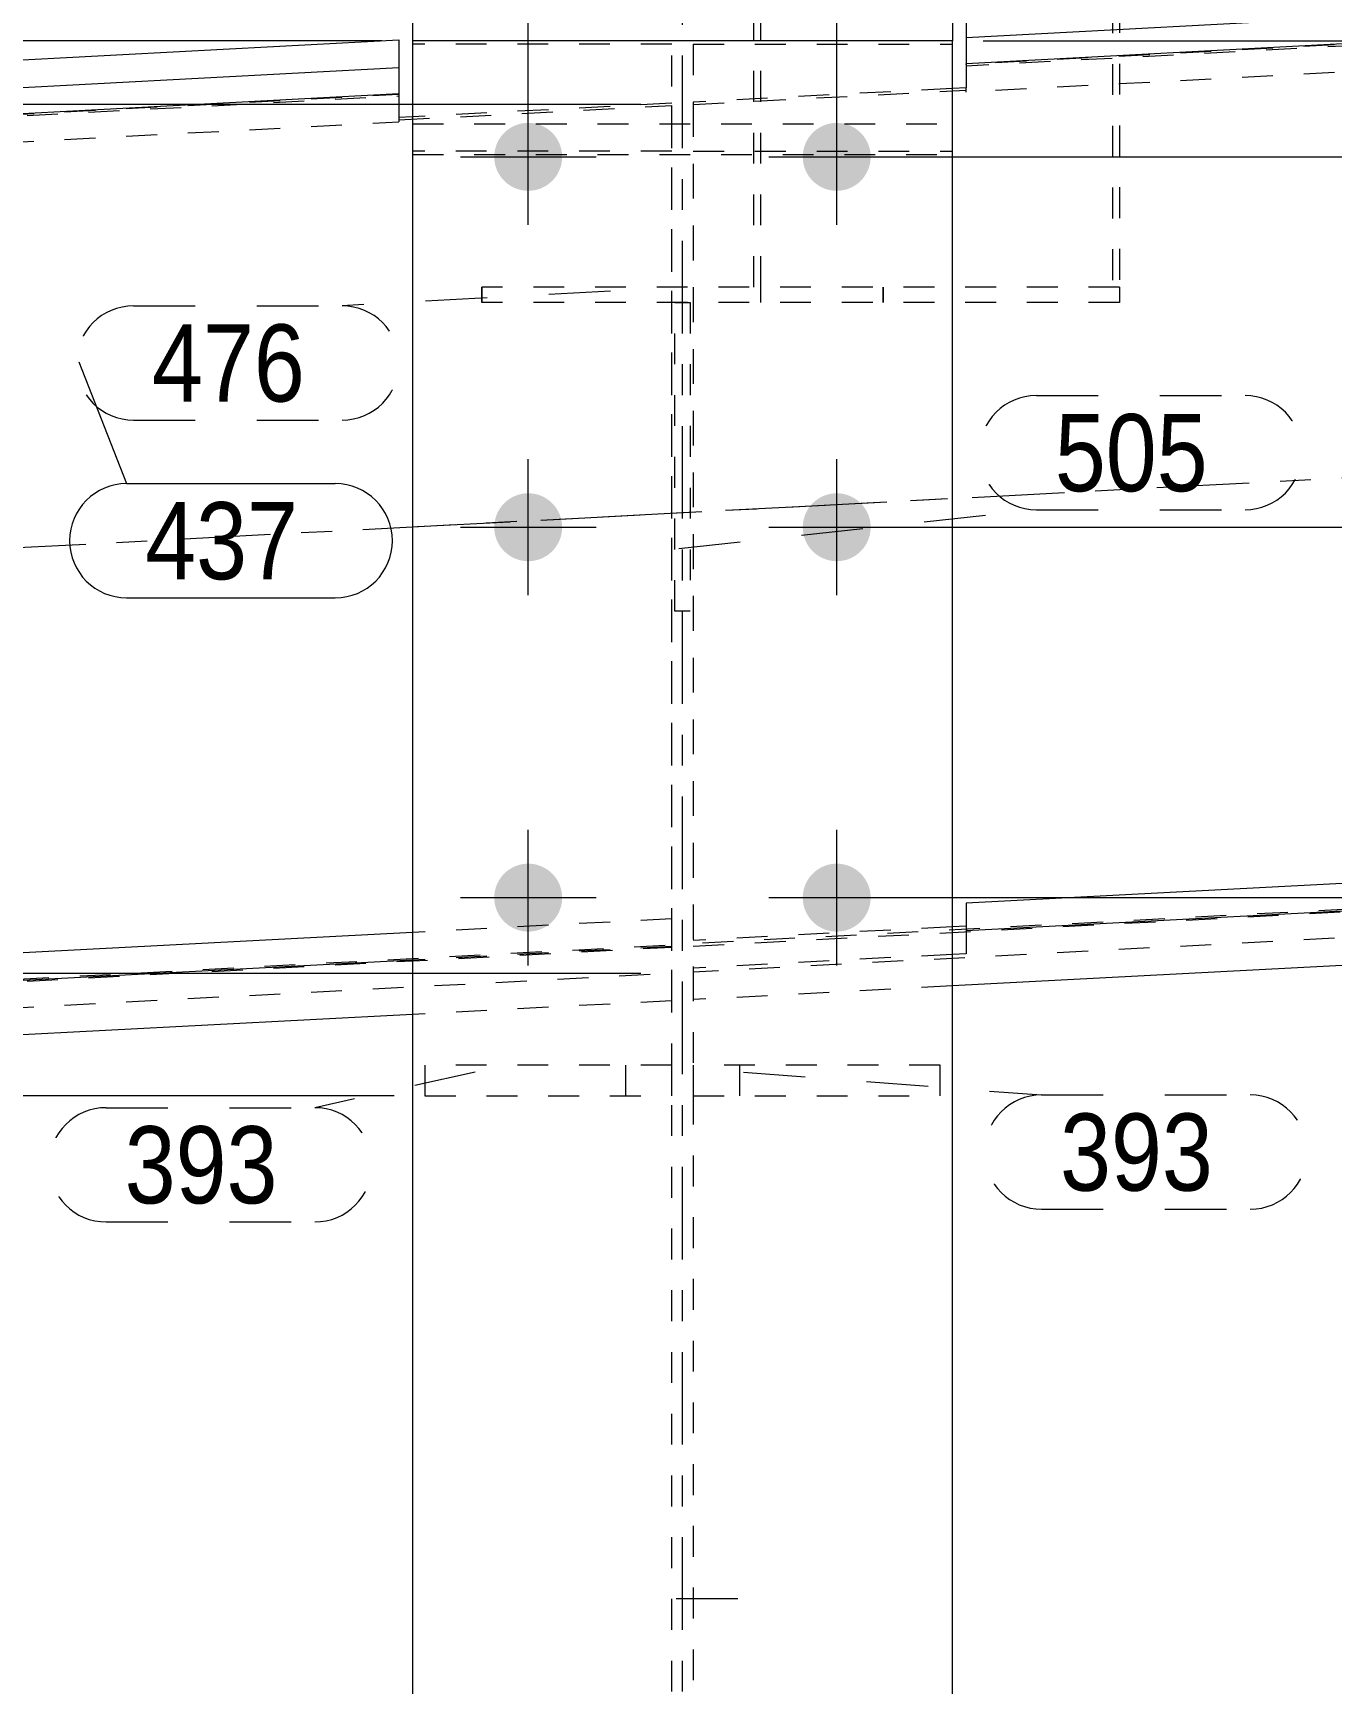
# Model space of a CAD drawing. Header units: millimetres. Extents: x 2 to 825, y 1 to 579.
# Drawn here: x 59.2 to 101.4, y 439.6 to 493.1 of the extents above; entities that cross this region are included whole.
import ezdxf

# ---------------------------------------------------------------- set-up
doc = ezdxf.new("R2010")
doc.units = ezdxf.units.MM
for name, pattern in [('XKITLINE00', [0]), ('XKITLINE01', [4, 1, -1, 1, -1]), ('XKITLINE02', [4, 2, -2]), ('XKITLINE03', [6, 3, -1, 1, -1])]:
    doc.linetypes.add(name, pattern=pattern)
for name, color, linetype, lineweight in [('Bolt', 3, 'Continuous', 0), ('Dimensions', 7, 'Continuous', 0), ('Part', 2, 'Continuous', 0), ('PartMark', 7, 'Continuous', 0)]:
    doc.layers.add(name, color=color, linetype=linetype, lineweight=lineweight)
doc.styles.add('ARIAL', font='ARIAL.TTF')

# ---------------------------------------------------------------- blocks, each defined once
blk = doc.blocks.new('*A85')
at = {"layer": 'Part', "color": 7, "linetype": 'XKITLINE03', "lineweight": 0}
blk.add_line((80.297, 387.368), (80.297, 501.006), dxfattribs=at)
at = {"layer": 'Part', "color": 2, "linetype": 'XKITLINE00', "lineweight": 0}
for p, q in [((89.047, 492.852), (71.547, 492.852)), ((71.547, 492.852), (71.547, 387.368)), ((89.047, 387.368), (89.047, 492.852))]:
    blk.add_line(p, q, dxfattribs=at)
at = {"layer": 'Part', "color": 7, "linetype": 'XKITLINE01', "lineweight": 0}
for p, q in [((79.947, 492.736), (71.547, 492.736)), ((79.947, 387.368), (79.947, 492.736)), ((80.647, 492.736), (80.647, 387.368)), ((80.647, 492.736), (89.047, 492.736)), ((79.947, 489.277), (71.547, 489.277)), ((71.547, 489.161), (89.047, 489.161)), ((80.647, 489.277), (89.047, 489.277))]:
    blk.add_line(p, q, dxfattribs=at)
blk = doc.blocks.new('*A87')
at = {"layer": 'Part', "color": 2, "linetype": 'XKITLINE00', "lineweight": 0}
for p, q in [((71.547, 493.847), (71.547, 492.852)), ((71.547, 493.847), (89.047, 493.847)), ((89.047, 493.847), (89.047, 492.852)), ((89.047, 492.852), (71.547, 492.852))]:
    blk.add_line(p, q, dxfattribs=at)
at = {"layer": 'Part', "color": 7, "linetype": 'XKITLINE01', "lineweight": 0}
for p, q in [((71.547, 492.852), (71.547, 489.161)), ((89.047, 489.161), (89.047, 492.852)), ((71.547, 490.155), (89.047, 490.155)), ((71.547, 489.161), (89.047, 489.161))]:
    blk.add_line(p, q, dxfattribs=at)
blk = doc.blocks.new('*A88')
at = {"layer": 'Part', "color": 7, "linetype": 'XKITLINE01', "lineweight": 0}
for p, q in [((88.647, 459.664), (80.647, 459.664)), ((80.647, 459.664), (80.647, 458.664)), ((82.147, 459.664), (82.147, 458.664)), ((88.647, 458.664), (88.647, 459.664)), ((80.647, 458.664), (88.647, 458.664))]:
    blk.add_line(p, q, dxfattribs=at)
blk = doc.blocks.new('*A89')
at = {"layer": 'Part', "color": 7, "linetype": 'XKITLINE01', "lineweight": 0}
for p, q in [((79.947, 459.664), (71.947, 459.664)), ((71.947, 459.664), (71.947, 458.664)), ((78.447, 459.664), (78.447, 458.664)), ((79.947, 458.664), (79.947, 459.664)), ((71.947, 458.664), (79.947, 458.664))]:
    blk.add_line(p, q, dxfattribs=at)
blk = doc.blocks.new('*A90')
at = {"layer": 'Part', "color": 7, "linetype": 'XKITLINE01', "lineweight": 0}
for p, q in [((86.797, 504.821), (82.608, 504.821)), ((82.608, 484.871), (82.608, 504.821)), ((82.832, 484.871), (82.832, 504.821)), ((94.24, 494.095), (94.24, 484.871)), ((94.463, 494.107), (94.463, 484.871)), ((94.463, 484.871), (82.608, 484.871))]:
    blk.add_line(p, q, dxfattribs=at)
at = {"layer": 'Part', "color": 2, "linetype": 'XKITLINE00', "lineweight": 0}
for p, q in [((94.463, 504.821), (86.797, 504.821)), ((94.24, 504.821), (94.24, 494.095)), ((94.463, 504.821), (94.463, 494.107))]:
    blk.add_line(p, q, dxfattribs=at)
blk = doc.blocks.new('*A91')
at = {"layer": 'Part', "color": 7, "linetype": 'XKITLINE01', "lineweight": 0}
for p, q in [((80.047, 484.371), (80.547, 484.371)), ((80.047, 474.371), (80.047, 484.371)), ((80.047, 484.371), (80.547, 484.371)), ((80.547, 484.371), (80.547, 474.371)), ((80.547, 474.371), (80.047, 474.371))]:
    blk.add_line(p, q, dxfattribs=at)
blk = doc.blocks.new('*A92')
at = {"layer": 'Part', "color": 7, "linetype": 'XKITLINE01', "lineweight": 0}
for p, q in [((94.463, 484.871), (73.797, 484.871)), ((73.797, 484.871), (73.797, 484.371)), ((73.797, 484.371), (73.797, 484.871)), ((82.832, 484.371), (82.832, 484.871)), ((86.797, 484.871), (86.797, 484.371)), ((86.797, 484.371), (86.797, 484.871)), ((94.463, 484.871), (94.463, 484.371)), ((94.463, 484.371), (73.797, 484.371))]:
    blk.add_line(p, q, dxfattribs=at)
blk = doc.blocks.new('*A112')
at = {"layer": 'Part', "color": 2, "linetype": 'XKITLINE00', "lineweight": 0}
for p, q in [((124.218, 495.673), (89.494, 493.846)), ((124.218, 494.777), (89.494, 492.95)), ((124.218, 493.935), (89.494, 492.108)), ((89.494, 493.846), (89.494, 492.108)), ((89.494, 492.108), (89.494, 491.329)), ((89.494, 491.329), (89.047, 491.306)), ((124.217, 466.733), (89.494, 464.906)), ((124.217, 465.838), (89.494, 464.011)), ((89.494, 464.906), (89.494, 463.274)), ((127.592, 464.255), (89.047, 462.227)), ((89.494, 464.169), (89.047, 464.145)), ((89.494, 463.274), (89.047, 463.25))]:
    blk.add_line(p, q, dxfattribs=at)
at = {"layer": 'Part', "color": 7, "linetype": 'XKITLINE01', "lineweight": 0}
for p, q in [((124.666, 495.696), (124.218, 495.673)), ((131.391, 494.29), (124.666, 495.696)), ((124.666, 495.696), (124.666, 494.801)), ((124.666, 494.801), (124.218, 494.777)), ((124.666, 494.801), (127.883, 494.128)), ((131.391, 494.29), (89.494, 492.085)), ((131.391, 493.395), (131.391, 494.29)), ((128.174, 494.067), (89.494, 492.032)), ((127.883, 494.128), (124.218, 493.935)), ((127.883, 494.128), (127.883, 466.084)), ((128.174, 466.023), (128.174, 494.067)), ((128.174, 494.067), (131.391, 493.395)), ((131.391, 493.395), (89.494, 491.19)), ((89.494, 493.004), (89.494, 492.95)), ((89.494, 492.085), (89.494, 492.108)), ((89.047, 491.306), (80.647, 490.864)), ((80.647, 490.787), (89.494, 491.253)), ((89.494, 491.19), (89.494, 491.329)), ((80.647, 490.864), (80.647, 461.785)), ((124.666, 466.757), (124.217, 466.733)), ((127.883, 466.084), (124.666, 466.757)), ((124.666, 466.757), (124.666, 465.862)), ((127.883, 466.084), (80.647, 463.599)), ((80.647, 463.522), (128.174, 466.023)), ((131.391, 465.35), (128.174, 466.023)), ((131.391, 465.35), (80.647, 462.68)), ((124.666, 465.862), (124.217, 465.838)), ((124.666, 465.862), (131.391, 464.455)), ((131.391, 464.455), (131.391, 465.35)), ((131.391, 464.455), (127.592, 464.255)), ((89.047, 464.145), (80.647, 463.703)), ((89.047, 463.25), (80.647, 462.808)), ((89.047, 462.227), (80.647, 461.785))]:
    blk.add_line(p, q, dxfattribs=at)
at = {"layer": 'Part', "color": 7, "linetype": 'XKITLINE03', "lineweight": 0}
blk.add_line((71.708, 477.112), (136.967, 480.546), dxfattribs=at)
blk = doc.blocks.new('*A113')
at = {"layer": 'Part', "color": 2, "linetype": 'XKITLINE00', "lineweight": 0}
for p, q in [((51.549, 491.849), (71.1, 492.878)), ((71.1, 492.878), (71.1, 490.361)), ((51.549, 490.954), (71.1, 491.983)), ((51.549, 490.954), (51.549, 491.849)), ((54.766, 490.281), (71.1, 491.141)), ((54.766, 490.281), (51.549, 490.954)), ((54.766, 490.281), (54.766, 463.079)), ((71.547, 490.385), (71.1, 490.361)), ((71.547, 463.962), (51.549, 462.91)), ((71.547, 463.067), (51.549, 462.015)), ((51.549, 462.015), (51.549, 462.91)), ((58.274, 460.608), (51.549, 462.015)), ((71.547, 461.306), (58.274, 460.608))]:
    blk.add_line(p, q, dxfattribs=at)
at = {"layer": 'Part', "color": 7, "linetype": 'XKITLINE01', "lineweight": 0}
for p, q in [((51.549, 491.849), (58.274, 490.443)), ((55.057, 490.22), (71.1, 491.064)), ((58.274, 490.443), (71.1, 491.117)), ((71.1, 490.285), (79.947, 490.751)), ((79.947, 490.827), (71.547, 490.385)), ((79.947, 461.748), (79.947, 490.827)), ((58.274, 489.548), (55.057, 490.22)), ((55.057, 490.22), (55.057, 462.176)), ((58.274, 490.443), (58.274, 489.548)), ((58.274, 489.548), (71.1, 490.222)), ((71.1, 490.361), (71.1, 490.222)), ((79.947, 464.404), (71.547, 463.962)), ((54.766, 462.237), (79.947, 463.562)), ((55.057, 462.176), (79.947, 463.485)), ((79.947, 463.509), (71.547, 463.067)), ((51.549, 462.91), (54.766, 462.237)), ((54.766, 463.079), (54.766, 462.237)), ((55.057, 462.176), (58.274, 461.503)), ((58.274, 461.503), (79.947, 462.643)), ((79.947, 461.748), (71.547, 461.306)), ((58.274, 461.503), (58.274, 460.608))]:
    blk.add_line(p, q, dxfattribs=at)
at = {"layer": 'Part', "color": 7, "linetype": 'XKITLINE03', "lineweight": 0}
blk.add_line((45.973, 475.758), (88.885, 478.016), dxfattribs=at)
blk = doc.blocks.new('*A116')
at = {"layer": 'Bolt', "color": 3, "linetype": 'XKITLINE02', "lineweight": 0}
blk.add_line((82.089, 442.368), (78.504, 442.368), dxfattribs=at)
blk = doc.blocks.new('*A117')
at = {"layer": 'Bolt'}
for points in [[(74.197, 489.117), (74.198, 489.144), (74.2, 489.171), (74.202, 489.198), (74.205, 489.224), (74.209, 489.251), (74.213, 489.278), (74.218, 489.304), (74.223, 489.331), (74.23, 489.357), (74.237, 489.383), (74.244, 489.409), (74.252, 489.435), (74.261, 489.46), (74.27, 489.486), (74.28, 489.511), (74.291, 489.536), (74.302, 489.56), (74.314, 489.584), (74.327, 489.608), (74.34, 489.632), (74.353, 489.655), (74.367, 489.678), (74.382, 489.701), (74.397, 489.723), (74.413, 489.745), (74.43, 489.767), (74.446, 489.788), (74.464, 489.808), (74.482, 489.829), (74.5, 489.848), (74.519, 489.868), (74.538, 489.886), (74.558, 489.905), (74.578, 489.923), (74.599, 489.94), (74.62, 489.957), (74.641, 489.973), (74.663, 489.989), (74.686, 490.004), (74.708, 490.019), (74.731, 490.033), (74.755, 490.047), (74.778, 490.06), (74.802, 490.072), (74.826, 490.084), (74.851, 490.095), (74.876, 490.106), (74.901, 490.116), (74.926, 490.125), (74.952, 490.134), (74.977, 490.142), (75.003, 490.15), (75.029, 490.157), (75.056, 490.163), (75.082, 490.169), (75.109, 490.174), (75.135, 490.178), (75.162, 490.182), (75.189, 490.184), (75.216, 490.187), (75.243, 490.188), (75.27, 490.189), (75.297, 490.19), (75.324, 490.189), (75.351, 490.188), (75.378, 490.187), (75.405, 490.184), (75.431, 490.182), (75.458, 490.178), (75.485, 490.174), (75.511, 490.169), (75.538, 490.163), (75.564, 490.157), (75.59, 490.15), (75.616, 490.142), (75.642, 490.134), (75.667, 490.125), (75.693, 490.116), (75.718, 490.106), (75.743, 490.095), (75.767, 490.084), (75.791, 490.072), (75.815, 490.06), (75.839, 490.047), (75.862, 490.033), (75.885, 490.019), (75.908, 490.004), (75.93, 489.989), (75.952, 489.973), (75.974, 489.957), (75.995, 489.94), (76.015, 489.923), (76.035, 489.905), (76.055, 489.886), (76.075, 489.868), (76.093, 489.848), (76.112, 489.829), (76.13, 489.808), (76.147, 489.788), (76.164, 489.767), (76.18, 489.745), (76.196, 489.723), (76.211, 489.701), (76.226, 489.678), (76.24, 489.655), (76.254, 489.632), (76.267, 489.608), (76.279, 489.584), (76.291, 489.56), (76.302, 489.536), (76.313, 489.511), (76.323, 489.486), (76.332, 489.46), (76.341, 489.435), (76.349, 489.409), (76.357, 489.383), (76.364, 489.357), (76.37, 489.331), (76.376, 489.304), (76.381, 489.278), (76.385, 489.251), (76.388, 489.224), (76.391, 489.198), (76.394, 489.171), (76.395, 489.144), (76.396, 489.117), (76.397, 489.09), (76.396, 489.063), (76.395, 489.036), (76.394, 489.009), (76.391, 488.982), (76.388, 488.955), (76.385, 488.928), (76.381, 488.902), (76.376, 488.875), (76.37, 488.849), (76.364, 488.823), (76.357, 488.796), (76.349, 488.77), (76.341, 488.745), (76.332, 488.719), (76.323, 488.694), (76.313, 488.669), (76.302, 488.644), (76.291, 488.619), (76.279, 488.595), (76.267, 488.571), (76.254, 488.548), (76.24, 488.524), (76.226, 488.501), (76.211, 488.479), (76.196, 488.456), (76.18, 488.435), (76.164, 488.413), (76.147, 488.392), (76.13, 488.371), (76.112, 488.351), (76.093, 488.331), (76.075, 488.312), (76.055, 488.293), (76.035, 488.275), (76.015, 488.257), (75.995, 488.239), (75.974, 488.223), (75.952, 488.206), (75.93, 488.19), (75.908, 488.175), (75.885, 488.16), (75.862, 488.146), (75.839, 488.133), (75.815, 488.12), (75.791, 488.107), (75.767, 488.095), (75.743, 488.084), (75.718, 488.074), (75.693, 488.063), (75.667, 488.054), (75.642, 488.045), (75.616, 488.037), (75.59, 488.03), (75.564, 488.023), (75.538, 488.017), (75.511, 488.011), (75.485, 488.006), (75.458, 488.002), (75.431, 487.998), (75.405, 487.995), (75.378, 487.993), (75.351, 487.991), (75.324, 487.99), (75.297, 487.99), (75.27, 487.99), (75.243, 487.991), (75.216, 487.993), (75.189, 487.995), (75.162, 487.998), (75.135, 488.002), (75.109, 488.006), (75.082, 488.011), (75.056, 488.017), (75.029, 488.023), (75.003, 488.03), (74.977, 488.037), (74.952, 488.045), (74.926, 488.054), (74.901, 488.063), (74.876, 488.074), (74.851, 488.084), (74.826, 488.095), (74.802, 488.107), (74.778, 488.12), (74.755, 488.133), (74.731, 488.146), (74.708, 488.16), (74.686, 488.175), (74.663, 488.19), (74.641, 488.206), (74.62, 488.223), (74.599, 488.239), (74.578, 488.257), (74.558, 488.275), (74.538, 488.293), (74.519, 488.312), (74.5, 488.331), (74.482, 488.351), (74.464, 488.371), (74.446, 488.392), (74.43, 488.413), (74.413, 488.435), (74.397, 488.456), (74.382, 488.479), (74.367, 488.501), (74.353, 488.524), (74.34, 488.548), (74.327, 488.571), (74.314, 488.595), (74.302, 488.619), (74.291, 488.644), (74.28, 488.669), (74.27, 488.694), (74.261, 488.719), (74.252, 488.745), (74.244, 488.77), (74.237, 488.796), (74.23, 488.823), (74.223, 488.849), (74.218, 488.875), (74.213, 488.902), (74.209, 488.928), (74.205, 488.955), (74.202, 488.982), (74.2, 489.009), (74.198, 489.036), (74.197, 489.063), (74.197, 489.09)], [(84.197, 489.117), (84.198, 489.144), (84.2, 489.171), (84.202, 489.198), (84.205, 489.224), (84.209, 489.251), (84.213, 489.278), (84.218, 489.304), (84.223, 489.331), (84.23, 489.357), (84.237, 489.383), (84.244, 489.409), (84.252, 489.435), (84.261, 489.46), (84.27, 489.486), (84.28, 489.511), (84.291, 489.536), (84.302, 489.56), (84.314, 489.584), (84.327, 489.608), (84.34, 489.632), (84.353, 489.655), (84.367, 489.678), (84.382, 489.701), (84.397, 489.723), (84.413, 489.745), (84.43, 489.767), (84.446, 489.788), (84.464, 489.808), (84.482, 489.829), (84.5, 489.848), (84.519, 489.868), (84.538, 489.886), (84.558, 489.905), (84.578, 489.923), (84.599, 489.94), (84.62, 489.957), (84.641, 489.973), (84.663, 489.989), (84.686, 490.004), (84.708, 490.019), (84.731, 490.033), (84.755, 490.047), (84.778, 490.06), (84.802, 490.072), (84.826, 490.084), (84.851, 490.095), (84.876, 490.106), (84.901, 490.116), (84.926, 490.125), (84.952, 490.134), (84.977, 490.142), (85.003, 490.15), (85.029, 490.157), (85.056, 490.163), (85.082, 490.169), (85.109, 490.174), (85.135, 490.178), (85.162, 490.182), (85.189, 490.184), (85.216, 490.187), (85.243, 490.188), (85.27, 490.189), (85.297, 490.19), (85.324, 490.189), (85.351, 490.188), (85.378, 490.187), (85.405, 490.184), (85.431, 490.182), (85.458, 490.178), (85.485, 490.174), (85.511, 490.169), (85.538, 490.163), (85.564, 490.157), (85.59, 490.15), (85.616, 490.142), (85.642, 490.134), (85.667, 490.125), (85.693, 490.116), (85.718, 490.106), (85.743, 490.095), (85.767, 490.084), (85.791, 490.072), (85.815, 490.06), (85.839, 490.047), (85.862, 490.033), (85.885, 490.019), (85.908, 490.004), (85.93, 489.989), (85.952, 489.973), (85.974, 489.957), (85.995, 489.94), (86.015, 489.923), (86.035, 489.905), (86.055, 489.886), (86.075, 489.868), (86.093, 489.848), (86.112, 489.829), (86.13, 489.808), (86.147, 489.788), (86.164, 489.767), (86.18, 489.745), (86.196, 489.723), (86.211, 489.701), (86.226, 489.678), (86.24, 489.655), (86.254, 489.632), (86.267, 489.608), (86.279, 489.584), (86.291, 489.56), (86.302, 489.536), (86.313, 489.511), (86.323, 489.486), (86.332, 489.46), (86.341, 489.435), (86.349, 489.409), (86.357, 489.383), (86.364, 489.357), (86.37, 489.331), (86.376, 489.304), (86.381, 489.278), (86.385, 489.251), (86.388, 489.224), (86.391, 489.198), (86.394, 489.171), (86.395, 489.144), (86.396, 489.117), (86.397, 489.09), (86.396, 489.063), (86.395, 489.036), (86.394, 489.009), (86.391, 488.982), (86.388, 488.955), (86.385, 488.928), (86.381, 488.902), (86.376, 488.875), (86.37, 488.849), (86.364, 488.823), (86.357, 488.796), (86.349, 488.77), (86.341, 488.745), (86.332, 488.719), (86.323, 488.694), (86.313, 488.669), (86.302, 488.644), (86.291, 488.619), (86.279, 488.595), (86.267, 488.571), (86.254, 488.548), (86.24, 488.524), (86.226, 488.501), (86.211, 488.479), (86.196, 488.456), (86.18, 488.435), (86.164, 488.413), (86.147, 488.392), (86.13, 488.371), (86.112, 488.351), (86.093, 488.331), (86.075, 488.312), (86.055, 488.293), (86.035, 488.275), (86.015, 488.257), (85.995, 488.239), (85.974, 488.223), (85.952, 488.206), (85.93, 488.19), (85.908, 488.175), (85.885, 488.16), (85.862, 488.146), (85.839, 488.133), (85.815, 488.12), (85.791, 488.107), (85.767, 488.095), (85.743, 488.084), (85.718, 488.074), (85.693, 488.063), (85.667, 488.054), (85.642, 488.045), (85.616, 488.037), (85.59, 488.03), (85.564, 488.023), (85.538, 488.017), (85.511, 488.011), (85.485, 488.006), (85.458, 488.002), (85.431, 487.998), (85.405, 487.995), (85.378, 487.993), (85.351, 487.991), (85.324, 487.99), (85.297, 487.99), (85.27, 487.99), (85.243, 487.991), (85.216, 487.993), (85.189, 487.995), (85.162, 487.998), (85.135, 488.002), (85.109, 488.006), (85.082, 488.011), (85.056, 488.017), (85.029, 488.023), (85.003, 488.03), (84.977, 488.037), (84.952, 488.045), (84.926, 488.054), (84.901, 488.063), (84.876, 488.074), (84.851, 488.084), (84.826, 488.095), (84.802, 488.107), (84.778, 488.12), (84.755, 488.133), (84.731, 488.146), (84.708, 488.16), (84.686, 488.175), (84.663, 488.19), (84.641, 488.206), (84.62, 488.223), (84.599, 488.239), (84.578, 488.257), (84.558, 488.275), (84.538, 488.293), (84.519, 488.312), (84.5, 488.331), (84.482, 488.351), (84.464, 488.371), (84.446, 488.392), (84.43, 488.413), (84.413, 488.435), (84.397, 488.456), (84.382, 488.479), (84.367, 488.501), (84.353, 488.524), (84.34, 488.548), (84.327, 488.571), (84.314, 488.595), (84.302, 488.619), (84.291, 488.644), (84.28, 488.669), (84.27, 488.694), (84.261, 488.719), (84.252, 488.745), (84.244, 488.77), (84.237, 488.796), (84.23, 488.823), (84.223, 488.849), (84.218, 488.875), (84.213, 488.902), (84.209, 488.928), (84.205, 488.955), (84.202, 488.982), (84.2, 489.009), (84.198, 489.036), (84.197, 489.063), (84.197, 489.09)], [(74.197, 477.117), (74.198, 477.144), (74.2, 477.171), (74.202, 477.198), (74.205, 477.224), (74.209, 477.251), (74.213, 477.278), (74.218, 477.304), (74.223, 477.331), (74.23, 477.357), (74.237, 477.383), (74.244, 477.409), (74.252, 477.435), (74.261, 477.46), (74.27, 477.486), (74.28, 477.511), (74.291, 477.536), (74.302, 477.56), (74.314, 477.584), (74.327, 477.608), (74.34, 477.632), (74.353, 477.655), (74.367, 477.678), (74.382, 477.701), (74.397, 477.723), (74.413, 477.745), (74.43, 477.767), (74.446, 477.788), (74.464, 477.808), (74.482, 477.829), (74.5, 477.848), (74.519, 477.868), (74.538, 477.886), (74.558, 477.905), (74.578, 477.923), (74.599, 477.94), (74.62, 477.957), (74.641, 477.973), (74.663, 477.989), (74.686, 478.004), (74.708, 478.019), (74.731, 478.033), (74.755, 478.047), (74.778, 478.06), (74.802, 478.072), (74.826, 478.084), (74.851, 478.095), (74.876, 478.106), (74.901, 478.116), (74.926, 478.125), (74.952, 478.134), (74.977, 478.142), (75.003, 478.15), (75.029, 478.157), (75.056, 478.163), (75.082, 478.169), (75.109, 478.174), (75.135, 478.178), (75.162, 478.182), (75.189, 478.184), (75.216, 478.187), (75.243, 478.188), (75.27, 478.189), (75.297, 478.19), (75.324, 478.189), (75.351, 478.188), (75.378, 478.187), (75.405, 478.184), (75.431, 478.182), (75.458, 478.178), (75.485, 478.174), (75.511, 478.169), (75.538, 478.163), (75.564, 478.157), (75.59, 478.15), (75.616, 478.142), (75.642, 478.134), (75.667, 478.125), (75.693, 478.116), (75.718, 478.106), (75.743, 478.095), (75.767, 478.084), (75.791, 478.072), (75.815, 478.06), (75.839, 478.047), (75.862, 478.033), (75.885, 478.019), (75.908, 478.004), (75.93, 477.989), (75.952, 477.973), (75.974, 477.957), (75.995, 477.94), (76.015, 477.923), (76.035, 477.905), (76.055, 477.886), (76.075, 477.868), (76.093, 477.848), (76.112, 477.829), (76.13, 477.808), (76.147, 477.788), (76.164, 477.767), (76.18, 477.745), (76.196, 477.723), (76.211, 477.701), (76.226, 477.678), (76.24, 477.655), (76.254, 477.632), (76.267, 477.608), (76.279, 477.584), (76.291, 477.56), (76.302, 477.536), (76.313, 477.511), (76.323, 477.486), (76.332, 477.46), (76.341, 477.435), (76.349, 477.409), (76.357, 477.383), (76.364, 477.357), (76.37, 477.331), (76.376, 477.304), (76.381, 477.278), (76.385, 477.251), (76.388, 477.224), (76.391, 477.198), (76.394, 477.171), (76.395, 477.144), (76.396, 477.117), (76.397, 477.09), (76.396, 477.063), (76.395, 477.036), (76.394, 477.009), (76.391, 476.982), (76.388, 476.955), (76.385, 476.928), (76.381, 476.902), (76.376, 476.875), (76.37, 476.849), (76.364, 476.823), (76.357, 476.796), (76.349, 476.77), (76.341, 476.745), (76.332, 476.719), (76.323, 476.694), (76.313, 476.669), (76.302, 476.644), (76.291, 476.619), (76.279, 476.595), (76.267, 476.571), (76.254, 476.548), (76.24, 476.524), (76.226, 476.501), (76.211, 476.479), (76.196, 476.456), (76.18, 476.435), (76.164, 476.413), (76.147, 476.392), (76.13, 476.371), (76.112, 476.351), (76.093, 476.331), (76.075, 476.312), (76.055, 476.293), (76.035, 476.275), (76.015, 476.257), (75.995, 476.239), (75.974, 476.223), (75.952, 476.206), (75.93, 476.19), (75.908, 476.175), (75.885, 476.16), (75.862, 476.146), (75.839, 476.133), (75.815, 476.12), (75.791, 476.107), (75.767, 476.095), (75.743, 476.084), (75.718, 476.074), (75.693, 476.063), (75.667, 476.054), (75.642, 476.045), (75.616, 476.037), (75.59, 476.03), (75.564, 476.023), (75.538, 476.017), (75.511, 476.011), (75.485, 476.006), (75.458, 476.002), (75.431, 475.998), (75.405, 475.995), (75.378, 475.993), (75.351, 475.991), (75.324, 475.99), (75.297, 475.99), (75.27, 475.99), (75.243, 475.991), (75.216, 475.993), (75.189, 475.995), (75.162, 475.998), (75.135, 476.002), (75.109, 476.006), (75.082, 476.011), (75.056, 476.017), (75.029, 476.023), (75.003, 476.03), (74.977, 476.037), (74.952, 476.045), (74.926, 476.054), (74.901, 476.063), (74.876, 476.074), (74.851, 476.084), (74.826, 476.095), (74.802, 476.107), (74.778, 476.12), (74.755, 476.133), (74.731, 476.146), (74.708, 476.16), (74.686, 476.175), (74.663, 476.19), (74.641, 476.206), (74.62, 476.223), (74.599, 476.239), (74.578, 476.257), (74.558, 476.275), (74.538, 476.293), (74.519, 476.312), (74.5, 476.331), (74.482, 476.351), (74.464, 476.371), (74.446, 476.392), (74.43, 476.413), (74.413, 476.435), (74.397, 476.456), (74.382, 476.479), (74.367, 476.501), (74.353, 476.524), (74.34, 476.548), (74.327, 476.571), (74.314, 476.595), (74.302, 476.619), (74.291, 476.644), (74.28, 476.669), (74.27, 476.694), (74.261, 476.719), (74.252, 476.745), (74.244, 476.77), (74.237, 476.796), (74.23, 476.823), (74.223, 476.849), (74.218, 476.875), (74.213, 476.902), (74.209, 476.928), (74.205, 476.955), (74.202, 476.982), (74.2, 477.009), (74.198, 477.036), (74.197, 477.063), (74.197, 477.09)], [(84.197, 477.117), (84.198, 477.144), (84.2, 477.171), (84.202, 477.198), (84.205, 477.224), (84.209, 477.251), (84.213, 477.278), (84.218, 477.304), (84.223, 477.331), (84.23, 477.357), (84.237, 477.383), (84.244, 477.409), (84.252, 477.435), (84.261, 477.46), (84.27, 477.486), (84.28, 477.511), (84.291, 477.536), (84.302, 477.56), (84.314, 477.584), (84.327, 477.608), (84.34, 477.632), (84.353, 477.655), (84.367, 477.678), (84.382, 477.701), (84.397, 477.723), (84.413, 477.745), (84.43, 477.767), (84.446, 477.788), (84.464, 477.808), (84.482, 477.829), (84.5, 477.848), (84.519, 477.868), (84.538, 477.886), (84.558, 477.905), (84.578, 477.923), (84.599, 477.94), (84.62, 477.957), (84.641, 477.973), (84.663, 477.989), (84.686, 478.004), (84.708, 478.019), (84.731, 478.033), (84.755, 478.047), (84.778, 478.06), (84.802, 478.072), (84.826, 478.084), (84.851, 478.095), (84.876, 478.106), (84.901, 478.116), (84.926, 478.125), (84.952, 478.134), (84.977, 478.142), (85.003, 478.15), (85.029, 478.157), (85.056, 478.163), (85.082, 478.169), (85.109, 478.174), (85.135, 478.178), (85.162, 478.182), (85.189, 478.184), (85.216, 478.187), (85.243, 478.188), (85.27, 478.189), (85.297, 478.19), (85.324, 478.189), (85.351, 478.188), (85.378, 478.187), (85.405, 478.184), (85.431, 478.182), (85.458, 478.178), (85.485, 478.174), (85.511, 478.169), (85.538, 478.163), (85.564, 478.157), (85.59, 478.15), (85.616, 478.142), (85.642, 478.134), (85.667, 478.125), (85.693, 478.116), (85.718, 478.106), (85.743, 478.095), (85.767, 478.084), (85.791, 478.072), (85.815, 478.06), (85.839, 478.047), (85.862, 478.033), (85.885, 478.019), (85.908, 478.004), (85.93, 477.989), (85.952, 477.973), (85.974, 477.957), (85.995, 477.94), (86.015, 477.923), (86.035, 477.905), (86.055, 477.886), (86.075, 477.868), (86.093, 477.848), (86.112, 477.829), (86.13, 477.808), (86.147, 477.788), (86.164, 477.767), (86.18, 477.745), (86.196, 477.723), (86.211, 477.701), (86.226, 477.678), (86.24, 477.655), (86.254, 477.632), (86.267, 477.608), (86.279, 477.584), (86.291, 477.56), (86.302, 477.536), (86.313, 477.511), (86.323, 477.486), (86.332, 477.46), (86.341, 477.435), (86.349, 477.409), (86.357, 477.383), (86.364, 477.357), (86.37, 477.331), (86.376, 477.304), (86.381, 477.278), (86.385, 477.251), (86.388, 477.224), (86.391, 477.198), (86.394, 477.171), (86.395, 477.144), (86.396, 477.117), (86.397, 477.09), (86.396, 477.063), (86.395, 477.036), (86.394, 477.009), (86.391, 476.982), (86.388, 476.955), (86.385, 476.928), (86.381, 476.902), (86.376, 476.875), (86.37, 476.849), (86.364, 476.823), (86.357, 476.796), (86.349, 476.77), (86.341, 476.745), (86.332, 476.719), (86.323, 476.694), (86.313, 476.669), (86.302, 476.644), (86.291, 476.619), (86.279, 476.595), (86.267, 476.571), (86.254, 476.548), (86.24, 476.524), (86.226, 476.501), (86.211, 476.479), (86.196, 476.456), (86.18, 476.435), (86.164, 476.413), (86.147, 476.392), (86.13, 476.371), (86.112, 476.351), (86.093, 476.331), (86.075, 476.312), (86.055, 476.293), (86.035, 476.275), (86.015, 476.257), (85.995, 476.239), (85.974, 476.223), (85.952, 476.206), (85.93, 476.19), (85.908, 476.175), (85.885, 476.16), (85.862, 476.146), (85.839, 476.133), (85.815, 476.12), (85.791, 476.107), (85.767, 476.095), (85.743, 476.084), (85.718, 476.074), (85.693, 476.063), (85.667, 476.054), (85.642, 476.045), (85.616, 476.037), (85.59, 476.03), (85.564, 476.023), (85.538, 476.017), (85.511, 476.011), (85.485, 476.006), (85.458, 476.002), (85.431, 475.998), (85.405, 475.995), (85.378, 475.993), (85.351, 475.991), (85.324, 475.99), (85.297, 475.99), (85.27, 475.99), (85.243, 475.991), (85.216, 475.993), (85.189, 475.995), (85.162, 475.998), (85.135, 476.002), (85.109, 476.006), (85.082, 476.011), (85.056, 476.017), (85.029, 476.023), (85.003, 476.03), (84.977, 476.037), (84.952, 476.045), (84.926, 476.054), (84.901, 476.063), (84.876, 476.074), (84.851, 476.084), (84.826, 476.095), (84.802, 476.107), (84.778, 476.12), (84.755, 476.133), (84.731, 476.146), (84.708, 476.16), (84.686, 476.175), (84.663, 476.19), (84.641, 476.206), (84.62, 476.223), (84.599, 476.239), (84.578, 476.257), (84.558, 476.275), (84.538, 476.293), (84.519, 476.312), (84.5, 476.331), (84.482, 476.351), (84.464, 476.371), (84.446, 476.392), (84.43, 476.413), (84.413, 476.435), (84.397, 476.456), (84.382, 476.479), (84.367, 476.501), (84.353, 476.524), (84.34, 476.548), (84.327, 476.571), (84.314, 476.595), (84.302, 476.619), (84.291, 476.644), (84.28, 476.669), (84.27, 476.694), (84.261, 476.719), (84.252, 476.745), (84.244, 476.77), (84.237, 476.796), (84.23, 476.823), (84.223, 476.849), (84.218, 476.875), (84.213, 476.902), (84.209, 476.928), (84.205, 476.955), (84.202, 476.982), (84.2, 477.009), (84.198, 477.036), (84.197, 477.063), (84.197, 477.09)], [(74.197, 465.117), (74.198, 465.144), (74.2, 465.171), (74.202, 465.198), (74.205, 465.224), (74.209, 465.251), (74.213, 465.278), (74.218, 465.304), (74.223, 465.331), (74.23, 465.357), (74.237, 465.383), (74.244, 465.409), (74.252, 465.435), (74.261, 465.46), (74.27, 465.486), (74.28, 465.511), (74.291, 465.536), (74.302, 465.56), (74.314, 465.584), (74.327, 465.608), (74.34, 465.632), (74.353, 465.655), (74.367, 465.678), (74.382, 465.701), (74.397, 465.723), (74.413, 465.745), (74.43, 465.767), (74.446, 465.788), (74.464, 465.808), (74.482, 465.829), (74.5, 465.848), (74.519, 465.868), (74.538, 465.886), (74.558, 465.905), (74.578, 465.923), (74.599, 465.94), (74.62, 465.957), (74.641, 465.973), (74.663, 465.989), (74.686, 466.004), (74.708, 466.019), (74.731, 466.033), (74.755, 466.047), (74.778, 466.06), (74.802, 466.072), (74.826, 466.084), (74.851, 466.095), (74.876, 466.106), (74.901, 466.116), (74.926, 466.125), (74.952, 466.134), (74.977, 466.142), (75.003, 466.15), (75.029, 466.157), (75.056, 466.163), (75.082, 466.169), (75.109, 466.174), (75.135, 466.178), (75.162, 466.182), (75.189, 466.184), (75.216, 466.187), (75.243, 466.188), (75.27, 466.189), (75.297, 466.19), (75.324, 466.189), (75.351, 466.188), (75.378, 466.187), (75.405, 466.184), (75.431, 466.182), (75.458, 466.178), (75.485, 466.174), (75.511, 466.169), (75.538, 466.163), (75.564, 466.157), (75.59, 466.15), (75.616, 466.142), (75.642, 466.134), (75.667, 466.125), (75.693, 466.116), (75.718, 466.106), (75.743, 466.095), (75.767, 466.084), (75.791, 466.072), (75.815, 466.06), (75.839, 466.047), (75.862, 466.033), (75.885, 466.019), (75.908, 466.004), (75.93, 465.989), (75.952, 465.973), (75.974, 465.957), (75.995, 465.94), (76.015, 465.923), (76.035, 465.905), (76.055, 465.886), (76.075, 465.868), (76.093, 465.848), (76.112, 465.829), (76.13, 465.808), (76.147, 465.788), (76.164, 465.767), (76.18, 465.745), (76.196, 465.723), (76.211, 465.701), (76.226, 465.678), (76.24, 465.655), (76.254, 465.632), (76.267, 465.608), (76.279, 465.584), (76.291, 465.56), (76.302, 465.536), (76.313, 465.511), (76.323, 465.486), (76.332, 465.46), (76.341, 465.435), (76.349, 465.409), (76.357, 465.383), (76.364, 465.357), (76.37, 465.331), (76.376, 465.304), (76.381, 465.278), (76.385, 465.251), (76.388, 465.224), (76.391, 465.198), (76.394, 465.171), (76.395, 465.144), (76.396, 465.117), (76.397, 465.09), (76.396, 465.063), (76.395, 465.036), (76.394, 465.009), (76.391, 464.982), (76.388, 464.955), (76.385, 464.928), (76.381, 464.902), (76.376, 464.875), (76.37, 464.849), (76.364, 464.823), (76.357, 464.796), (76.349, 464.77), (76.341, 464.745), (76.332, 464.719), (76.323, 464.694), (76.313, 464.669), (76.302, 464.644), (76.291, 464.619), (76.279, 464.595), (76.267, 464.571), (76.254, 464.548), (76.24, 464.524), (76.226, 464.501), (76.211, 464.479), (76.196, 464.456), (76.18, 464.435), (76.164, 464.413), (76.147, 464.392), (76.13, 464.371), (76.112, 464.351), (76.093, 464.331), (76.075, 464.312), (76.055, 464.293), (76.035, 464.275), (76.015, 464.257), (75.995, 464.239), (75.974, 464.223), (75.952, 464.206), (75.93, 464.19), (75.908, 464.175), (75.885, 464.16), (75.862, 464.146), (75.839, 464.133), (75.815, 464.12), (75.791, 464.107), (75.767, 464.095), (75.743, 464.084), (75.718, 464.074), (75.693, 464.063), (75.667, 464.054), (75.642, 464.045), (75.616, 464.037), (75.59, 464.03), (75.564, 464.023), (75.538, 464.017), (75.511, 464.011), (75.485, 464.006), (75.458, 464.002), (75.431, 463.998), (75.405, 463.995), (75.378, 463.993), (75.351, 463.991), (75.324, 463.99), (75.297, 463.99), (75.27, 463.99), (75.243, 463.991), (75.216, 463.993), (75.189, 463.995), (75.162, 463.998), (75.135, 464.002), (75.109, 464.006), (75.082, 464.011), (75.056, 464.017), (75.029, 464.023), (75.003, 464.03), (74.977, 464.037), (74.952, 464.045), (74.926, 464.054), (74.901, 464.063), (74.876, 464.074), (74.851, 464.084), (74.826, 464.095), (74.802, 464.107), (74.778, 464.12), (74.755, 464.133), (74.731, 464.146), (74.708, 464.16), (74.686, 464.175), (74.663, 464.19), (74.641, 464.206), (74.62, 464.223), (74.599, 464.239), (74.578, 464.257), (74.558, 464.275), (74.538, 464.293), (74.519, 464.312), (74.5, 464.331), (74.482, 464.351), (74.464, 464.371), (74.446, 464.392), (74.43, 464.413), (74.413, 464.435), (74.397, 464.456), (74.382, 464.479), (74.367, 464.501), (74.353, 464.524), (74.34, 464.548), (74.327, 464.571), (74.314, 464.595), (74.302, 464.619), (74.291, 464.644), (74.28, 464.669), (74.27, 464.694), (74.261, 464.719), (74.252, 464.745), (74.244, 464.77), (74.237, 464.796), (74.23, 464.823), (74.223, 464.849), (74.218, 464.875), (74.213, 464.902), (74.209, 464.928), (74.205, 464.955), (74.202, 464.982), (74.2, 465.009), (74.198, 465.036), (74.197, 465.063), (74.197, 465.09)], [(84.197, 465.117), (84.198, 465.144), (84.2, 465.171), (84.202, 465.198), (84.205, 465.224), (84.209, 465.251), (84.213, 465.278), (84.218, 465.304), (84.223, 465.331), (84.23, 465.357), (84.237, 465.383), (84.244, 465.409), (84.252, 465.435), (84.261, 465.46), (84.27, 465.486), (84.28, 465.511), (84.291, 465.536), (84.302, 465.56), (84.314, 465.584), (84.327, 465.608), (84.34, 465.632), (84.353, 465.655), (84.367, 465.678), (84.382, 465.701), (84.397, 465.723), (84.413, 465.745), (84.43, 465.767), (84.446, 465.788), (84.464, 465.808), (84.482, 465.829), (84.5, 465.848), (84.519, 465.868), (84.538, 465.886), (84.558, 465.905), (84.578, 465.923), (84.599, 465.94), (84.62, 465.957), (84.641, 465.973), (84.663, 465.989), (84.686, 466.004), (84.708, 466.019), (84.731, 466.033), (84.755, 466.047), (84.778, 466.06), (84.802, 466.072), (84.826, 466.084), (84.851, 466.095), (84.876, 466.106), (84.901, 466.116), (84.926, 466.125), (84.952, 466.134), (84.977, 466.142), (85.003, 466.15), (85.029, 466.157), (85.056, 466.163), (85.082, 466.169), (85.109, 466.174), (85.135, 466.178), (85.162, 466.182), (85.189, 466.184), (85.216, 466.187), (85.243, 466.188), (85.27, 466.189), (85.297, 466.19), (85.324, 466.189), (85.351, 466.188), (85.378, 466.187), (85.405, 466.184), (85.431, 466.182), (85.458, 466.178), (85.485, 466.174), (85.511, 466.169), (85.538, 466.163), (85.564, 466.157), (85.59, 466.15), (85.616, 466.142), (85.642, 466.134), (85.667, 466.125), (85.693, 466.116), (85.718, 466.106), (85.743, 466.095), (85.767, 466.084), (85.791, 466.072), (85.815, 466.06), (85.839, 466.047), (85.862, 466.033), (85.885, 466.019), (85.908, 466.004), (85.93, 465.989), (85.952, 465.973), (85.974, 465.957), (85.995, 465.94), (86.015, 465.923), (86.035, 465.905), (86.055, 465.886), (86.075, 465.868), (86.093, 465.848), (86.112, 465.829), (86.13, 465.808), (86.147, 465.788), (86.164, 465.767), (86.18, 465.745), (86.196, 465.723), (86.211, 465.701), (86.226, 465.678), (86.24, 465.655), (86.254, 465.632), (86.267, 465.608), (86.279, 465.584), (86.291, 465.56), (86.302, 465.536), (86.313, 465.511), (86.323, 465.486), (86.332, 465.46), (86.341, 465.435), (86.349, 465.409), (86.357, 465.383), (86.364, 465.357), (86.37, 465.331), (86.376, 465.304), (86.381, 465.278), (86.385, 465.251), (86.388, 465.224), (86.391, 465.198), (86.394, 465.171), (86.395, 465.144), (86.396, 465.117), (86.397, 465.09), (86.396, 465.063), (86.395, 465.036), (86.394, 465.009), (86.391, 464.982), (86.388, 464.955), (86.385, 464.928), (86.381, 464.902), (86.376, 464.875), (86.37, 464.849), (86.364, 464.823), (86.357, 464.796), (86.349, 464.77), (86.341, 464.745), (86.332, 464.719), (86.323, 464.694), (86.313, 464.669), (86.302, 464.644), (86.291, 464.619), (86.279, 464.595), (86.267, 464.571), (86.254, 464.548), (86.24, 464.524), (86.226, 464.501), (86.211, 464.479), (86.196, 464.456), (86.18, 464.435), (86.164, 464.413), (86.147, 464.392), (86.13, 464.371), (86.112, 464.351), (86.093, 464.331), (86.075, 464.312), (86.055, 464.293), (86.035, 464.275), (86.015, 464.257), (85.995, 464.239), (85.974, 464.223), (85.952, 464.206), (85.93, 464.19), (85.908, 464.175), (85.885, 464.16), (85.862, 464.146), (85.839, 464.133), (85.815, 464.12), (85.791, 464.107), (85.767, 464.095), (85.743, 464.084), (85.718, 464.074), (85.693, 464.063), (85.667, 464.054), (85.642, 464.045), (85.616, 464.037), (85.59, 464.03), (85.564, 464.023), (85.538, 464.017), (85.511, 464.011), (85.485, 464.006), (85.458, 464.002), (85.431, 463.998), (85.405, 463.995), (85.378, 463.993), (85.351, 463.991), (85.324, 463.99), (85.297, 463.99), (85.27, 463.99), (85.243, 463.991), (85.216, 463.993), (85.189, 463.995), (85.162, 463.998), (85.135, 464.002), (85.109, 464.006), (85.082, 464.011), (85.056, 464.017), (85.029, 464.023), (85.003, 464.03), (84.977, 464.037), (84.952, 464.045), (84.926, 464.054), (84.901, 464.063), (84.876, 464.074), (84.851, 464.084), (84.826, 464.095), (84.802, 464.107), (84.778, 464.12), (84.755, 464.133), (84.731, 464.146), (84.708, 464.16), (84.686, 464.175), (84.663, 464.19), (84.641, 464.206), (84.62, 464.223), (84.599, 464.239), (84.578, 464.257), (84.558, 464.275), (84.538, 464.293), (84.519, 464.312), (84.5, 464.331), (84.482, 464.351), (84.464, 464.371), (84.446, 464.392), (84.43, 464.413), (84.413, 464.435), (84.397, 464.456), (84.382, 464.479), (84.367, 464.501), (84.353, 464.524), (84.34, 464.548), (84.327, 464.571), (84.314, 464.595), (84.302, 464.619), (84.291, 464.644), (84.28, 464.669), (84.27, 464.694), (84.261, 464.719), (84.252, 464.745), (84.244, 464.77), (84.237, 464.796), (84.23, 464.823), (84.223, 464.849), (84.218, 464.875), (84.213, 464.902), (84.209, 464.928), (84.205, 464.955), (84.202, 464.982), (84.2, 465.009), (84.198, 465.036), (84.197, 465.063), (84.197, 465.09)]]:
    blk.add_hatch(color=3, dxfattribs=at).paths.add_polyline_path(points, flags=17)
at = {"layer": 'Bolt', "color": 3, "linetype": 'XKITLINE00', "lineweight": 0}
for p, q in [((75.297, 486.89), (75.297, 491.29)), ((85.297, 486.89), (85.297, 491.29)), ((73.097, 489.09), (77.497, 489.09)), ((83.097, 489.09), (87.497, 489.09)), ((75.297, 474.89), (75.297, 479.29)), ((85.297, 474.89), (85.297, 479.29)), ((73.097, 477.09), (77.497, 477.09)), ((83.097, 477.09), (87.497, 477.09)), ((75.297, 462.89), (75.297, 467.29)), ((85.297, 462.89), (85.297, 467.29)), ((73.097, 465.09), (77.497, 465.09)), ((83.097, 465.09), (87.497, 465.09))]:
    blk.add_line(p, q, dxfattribs=at)
blk = doc.blocks.new('*A263')
at = {"layer": 'Dimensions', "color": 7, "linetype": 'XKITLINE00', "lineweight": 0}
for p, q in [((75.297, 490.09), (75.297, 538.758)), ((80.297, 493.852), (80.297, 538.758)), ((76.145, 536.756), (74.448, 535.059)), ((81.145, 536.756), (79.448, 535.059)), ((75.297, 535.908), (80.297, 535.908))]:
    blk.add_line(p, q, dxfattribs=at)
at = {"layer": 'Dimensions', "color": 3}
for p in [(75.297, 535.908), (80.297, 535.908)]:
    blk.add_point(p, dxfattribs=at)
at = {"layer": 'Dimensions', "color": 3, "style": 'ARIAL', "width": 0.85}
blk.add_text('50', height=3, dxfattribs=at).set_placement((75.572, 537.258))
blk = doc.blocks.new('*A264')
at = {"layer": 'Dimensions', "color": 7, "linetype": 'XKITLINE00', "lineweight": 0}
for p, q in [((80.297, 493.852), (80.297, 538.308)), ((85.297, 490.09), (85.297, 538.308)), ((81.145, 536.756), (79.448, 535.059)), ((86.145, 536.756), (84.448, 535.059)), ((80.297, 535.908), (85.297, 535.908))]:
    blk.add_line(p, q, dxfattribs=at)
at = {"layer": 'Dimensions', "color": 3}
for p in [(80.297, 535.908), (85.297, 535.908)]:
    blk.add_point(p, dxfattribs=at)
at = {"layer": 'Dimensions', "color": 3, "style": 'ARIAL', "width": 0.85}
blk.add_text('50', height=3, dxfattribs=at).set_placement((80.572, 531.558))
blk = doc.blocks.new('*A267')
at = {"layer": 'Dimensions', "color": 7, "linetype": 'XKITLINE00', "lineweight": 0}
blk.add_line((70.947, 458.664), (9.447, 458.664), dxfattribs=at)
blk = doc.blocks.new('*A268')
at = {"layer": 'Dimensions', "color": 7, "linetype": 'XKITLINE00', "lineweight": 0}
for p, q in [((11.448, 463.477), (13.145, 461.78)), ((78.947, 462.629), (9.447, 462.629)), ((12.297, 458.664), (12.297, 462.629)), ((11.448, 459.512), (13.145, 457.815)), ((70.947, 458.664), (9.447, 458.664))]:
    blk.add_line(p, q, dxfattribs=at)
at = {"layer": 'Dimensions', "color": 3}
for p in [(12.297, 462.629), (12.297, 458.664)]:
    blk.add_point(p, dxfattribs=at)
at = {"layer": 'Dimensions', "color": 3, "style": 'ARIAL', "width": 0.85}
blk.add_text('10983', height=3, dxfattribs=at).set_placement((26.197, 463.829))
blk.add_text('40', height=3, rotation=90.0002, dxfattribs=at).set_placement((10.947, 458.421))
blk = doc.blocks.new('*A269')
at = {"layer": 'Dimensions', "color": 7, "linetype": 'XKITLINE00', "lineweight": 0}
for p, q in [((11.448, 491.637), (13.145, 489.94)), ((78.947, 490.789), (9.447, 490.789)), ((12.297, 462.629), (12.297, 490.789)), ((11.448, 463.477), (13.145, 461.78)), ((78.947, 462.629), (9.447, 462.629))]:
    blk.add_line(p, q, dxfattribs=at)
at = {"layer": 'Dimensions', "color": 3}
for p in [(12.297, 490.789), (12.297, 462.629)]:
    blk.add_point(p, dxfattribs=at)
at = {"layer": 'Dimensions', "color": 3, "style": 'ARIAL', "width": 0.85}
blk.add_text('11264', height=3, dxfattribs=at).set_placement((13.597, 491.989))
blk.add_text('282', height=3, rotation=90.0002, dxfattribs=at).set_placement((10.947, 473.371))
blk = doc.blocks.new('*A270')
at = {"layer": 'Dimensions', "color": 7, "linetype": 'XKITLINE00', "lineweight": 0}
for p, q in [((11.448, 493.701), (13.145, 492.004)), ((70.547, 492.852), (9.447, 492.852)), ((12.297, 490.789), (12.297, 492.852)), ((11.448, 491.637), (13.145, 489.94)), ((78.947, 490.789), (9.447, 490.789))]:
    blk.add_line(p, q, dxfattribs=at)
at = {"layer": 'Dimensions', "color": 3}
for p in [(12.297, 492.852), (12.297, 490.789)]:
    blk.add_point(p, dxfattribs=at)
at = {"layer": 'Dimensions', "color": 3, "style": 'ARIAL', "width": 0.85}
blk.add_text('11285', height=3, dxfattribs=at).set_placement((26.197, 494.052))
blk.add_text('21', height=3, rotation=90.0002, dxfattribs=at).set_placement((10.947, 489.595))
blk = doc.blocks.new('*A271')
at = {"layer": 'Dimensions', "color": 7, "linetype": 'XKITLINE00', "lineweight": 0}
blk.add_line((86.297, 465.09), (170.697, 465.09), dxfattribs=at)
blk = doc.blocks.new('*A272')
at = {"layer": 'Dimensions', "color": 7, "linetype": 'XKITLINE00', "lineweight": 0}
for p, q in [((86.297, 477.09), (170.697, 477.09)), ((86.297, 465.09), (170.697, 465.09))]:
    blk.add_line(p, q, dxfattribs=at)
blk = doc.blocks.new('*A273')
at = {"layer": 'Dimensions', "color": 7, "linetype": 'XKITLINE00', "lineweight": 0}
for p, q in [((86.297, 489.09), (170.697, 489.09)), ((86.297, 477.09), (170.697, 477.09))]:
    blk.add_line(p, q, dxfattribs=at)
blk = doc.blocks.new('*A274')
at = {"layer": 'Dimensions', "color": 7, "linetype": 'XKITLINE00', "lineweight": 0}
for p, q in [((90.047, 492.852), (170.697, 492.852)), ((86.297, 489.09), (170.697, 489.09))]:
    blk.add_line(p, q, dxfattribs=at)
blk = doc.blocks.new('*A278')
at = {"layer": 'PartMark', "color": 7, "linetype": 'XKITLINE00', "lineweight": 0}
for p, q in [((60.728, 482.449), (62.281, 478.503)), ((62.281, 478.503), (69.044, 478.503)), ((62.281, 474.803), (69.044, 474.803))]:
    blk.add_line(p, q, dxfattribs=at)
for centre, start, end in [((62.281, 476.653), 90, 270), ((69.044, 476.653), 270, 90)]:
    blk.add_arc(centre, 1.85, start, end, dxfattribs=at)
at = {"layer": 'PartMark', "color": 3, "style": 'ARIAL', "width": 0.85}
blk.add_text('437', height=2.5, dxfattribs=at).set_placement((62.881, 475.403))
blk = doc.blocks.new('*A288')
at = {"layer": 'PartMark', "color": 7, "linetype": 'XKITLINE02', "lineweight": 0}
for p, q in [((77.959, 484.742), (69.265, 484.262)), ((62.503, 484.262), (69.265, 484.262)), ((62.503, 480.562), (69.265, 480.562))]:
    blk.add_line(p, q, dxfattribs=at)
for centre, start, end in [((62.503, 482.412), 90, 270), ((69.265, 482.412), 270, 90)]:
    blk.add_arc(centre, 1.85, start, end, dxfattribs=at)
at = {"layer": 'PartMark', "color": 3, "style": 'ARIAL', "width": 0.85}
blk.add_text('476', height=2.5, dxfattribs=at).set_placement((63.103, 481.162))
blk = doc.blocks.new('*A289')
at = {"layer": 'PartMark', "color": 7, "linetype": 'XKITLINE02', "lineweight": 0}
for p, q in [((91.768, 481.356), (98.531, 481.356)), ((80.176, 476.4), (91.768, 477.656)), ((91.768, 477.656), (98.531, 477.656))]:
    blk.add_line(p, q, dxfattribs=at)
for centre, start, end in [((91.768, 479.506), 90, 270), ((98.531, 479.506), 270, 90)]:
    blk.add_arc(centre, 1.85, start, end, dxfattribs=at)
at = {"layer": 'PartMark', "color": 3, "style": 'ARIAL', "width": 0.85}
blk.add_text('505', height=2.5, dxfattribs=at).set_placement((92.368, 478.256))
blk = doc.blocks.new('*A291')
at = {"layer": 'PartMark', "color": 7, "linetype": 'XKITLINE02', "lineweight": 0}
for p, q in [((73.576, 459.434), (68.38, 458.284)), ((61.617, 458.284), (68.38, 458.284)), ((61.617, 454.584), (68.38, 454.584))]:
    blk.add_line(p, q, dxfattribs=at)
for centre, start, end in [((61.617, 456.434), 90, 270), ((68.38, 456.434), 270, 90)]:
    blk.add_arc(centre, 1.85, start, end, dxfattribs=at)
at = {"layer": 'PartMark', "color": 3, "style": 'ARIAL', "width": 0.85}
blk.add_text('393', height=2.5, dxfattribs=at).set_placement((62.217, 455.184))
blk = doc.blocks.new('*A292')
at = {"layer": 'PartMark', "color": 7, "linetype": 'XKITLINE02', "lineweight": 0}
for p, q in [((82.276, 459.434), (91.936, 458.696)), ((91.936, 458.696), (98.699, 458.696)), ((91.936, 454.996), (98.699, 454.996))]:
    blk.add_line(p, q, dxfattribs=at)
for centre, start, end in [((91.936, 456.846), 90, 270), ((98.699, 456.846), 270, 90)]:
    blk.add_arc(centre, 1.85, start, end, dxfattribs=at)
at = {"layer": 'PartMark', "color": 3, "style": 'ARIAL', "width": 0.85}
blk.add_text('393', height=2.5, dxfattribs=at).set_placement((92.536, 455.596))

msp = doc.modelspace()

# ---------------------------------------------------------------- block references
at = {"lineweight": 0}
for name in ['*A263', '*A264', '*A90', '*A270', '*A274', '*A112', '*A269', '*A87', '*A273', '*A113', '*A117', '*A288', '*A92', '*A91', '*A278', '*A289', '*A272', '*A271', '*A268', '*A267', '*A89', '*A88', '*A291', '*A292', '*A116']:
    msp.add_blockref(name, (0, 0), dxfattribs=at)
at = {"layer": 'Part', "lineweight": 0}
msp.add_blockref('*A85', (0, 0), dxfattribs=at)

doc.saveas('drawing.dxf')
